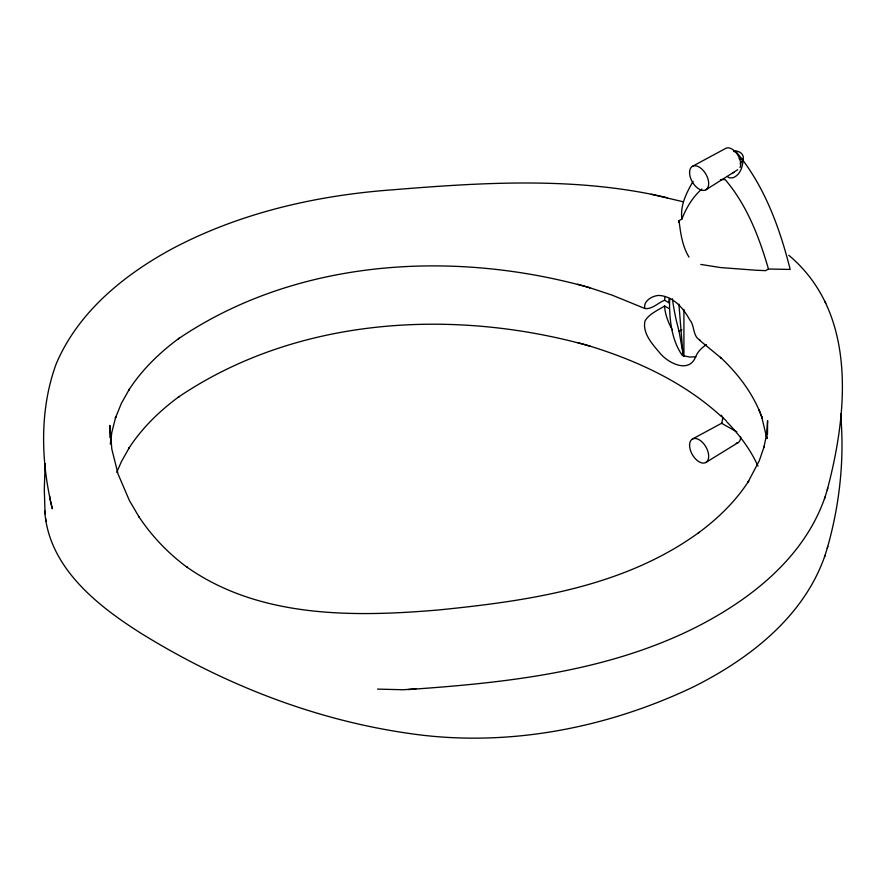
<?xml version="1.0" encoding="UTF-8"?>
<svg xmlns="http://www.w3.org/2000/svg" width="886" height="886" viewBox="0 0 886 886"><rect width="100%" height="100%" fill="white"/><g stroke="black" fill="none" stroke-linecap="round" stroke-linejoin="round"><path stroke-width="1.33" d="M767.497 434.251L767.597 420.64L766.578 435.624L766.888 432.866L763.843 447.707L764.363 445.979L759.313 460.642L748.039 482.084L748.759 480.943C735.568 501.443 717.793 518.642 698.234 533.029L699.043 532.42C623.822 587.185 528.942 600.874 438.714 609.945C353.724 617.199 259.365 618.251 186.647 566.918L187.422 567.516C168.296 553.484 151.683 536.063 138.604 516.261M700.006 339.936C692.63 336.868 694.768 325.162 689.729 319.846C683.627 308.594 673.991 297.153 660.491 295.547C653.779 294.584 642.35 301.03 645.008 308.605C652.251 309.38 658.287 302.68 664.611 300.232L669.24 302.934L669.462 299.169M669.24 302.934L669.406 298.405M695.898 356.836L689.585 357.003L682.43 355.585C671.034 339.493 669.196 317.742 669.617 298.538M45.175 463.677L44.3 489.316L45.075 513.858M740.63 158.295L742.944 159.635C742.933 166.756 740.109 175.206 732.833 177.809L729.51 177.853L727.76 176.934M110.307 444.063L111.813 432.457L115.856 416.52L115.346 418.236L121.382 403.351L129.389 389.131L128.669 390.283C141.86 369.783 159.635 352.584 179.194 338.197L178.385 338.806C297.364 258.225 454.418 249.575 589.976 287.784L577.473 284.196M664.611 300.232L664.888 297.12M44.721 467.631L45.075 464.652M736.809 431.825L721.725 423.364L722.832 417.649L726.465 421.038M827.225 490.002C847.78 412.234 857.504 312.946 788.784 255.268M827.225 548.334C839.695 504.721 844.646 459.125 840.615 413.884M408.014 689.563C504.909 682.873 604.562 672.297 692.852 628.827C749.102 600.841 804.089 558.357 825.087 496.891M44.721 510.879C48.52 567.195 96.995 605.515 141.151 633.379C222.364 683.671 313.245 719.598 408.014 733.276C504.798 747.873 604.939 728.968 692.852 687.148C749.102 659.162 804.089 616.678 825.087 555.212M824.512 498.785L827.812 488.097M824.512 557.106L827.812 546.418M116.73 472.349L121.382 461.672L129.389 447.463L128.669 448.604C141.86 428.104 159.635 410.905 179.194 396.518L178.385 397.127C297.364 316.557 454.418 307.896 589.976 346.105L577.473 342.517M678.41 222.242L679.053 220.669L681.888 219.041C686.296 207.789 692.697 197.024 701.856 189.017M739.987 167.576L740.386 166.701A12.437 7.177 60 0 0 736.288 152.913A12.437 7.177 60 0 0 725.678 148.405L692.376 166.38M721.725 423.364L722.334 423.309M693.085 181.375C686.428 192.838 680.027 205.43 681.888 219.041M740.109 163.91L743.232 158.937A11.618 8.14 -14 0 0 733.508 150.786M705.887 189.792L737.706 169.747M706.485 344.654C701.535 347.799 697.16 352.251 695.211 357.878C688.068 373.294 668.531 362.961 660.602 353.891C653.148 344.931 642.095 333.634 645.008 320.898C649.36 313.655 657.822 310.399 664.611 305.98L669.24 308.616M705.887 462.47L738.116 442.612M683.294 354.976L679.053 331.397L681.888 329.758M733.63 151.572L735.989 151.584C764.175 185.03 779.647 227.48 790.19 269.444L768.461 269.023L765.626 270.651L755.559 270.208L720.528 267.561L700.782 264.438M692.376 439.057L721.835 423.154M732.622 173.014L734.394 172.227M415.955 688.821L403.473 689.751L377.569 689.109M720.418 179.559L725.18 179.581C746.92 205.031 759.213 237.215 768.461 269.023M739.101 158.827L742.933 159.657M651.276 194.267L683.327 201.798M667.468 197.755L666.427 197.523C576.686 176.558 483.723 182.35 392.708 189.803C316.8 195.319 240.737 212.618 173.091 248.29C124.45 274.45 78.278 311.794 56.228 363.792C39.283 409.83 40.867 461.661 52.34 508.819L50.436 501.243M589.223 287.573L612.016 295.104L644.155 308.206M589.223 345.894C637.211 360.635 684.258 382.353 721.514 416.653M699.32 340.058L721.514 358.321L720.407 357.291C738.603 374.291 754.097 394.835 762.314 418.535L761.672 416.774L766.933 438.614M726.93 421.969C739.511 434.915 750.564 449.601 757.973 466.136M722.832 417.649L723.452 418.569M139.29 517.369L129.389 500.501L118.115 474.187L111.813 449.102L109.842 425.358L109.919 437.529M688.998 257.106C682.32 246.186 680.548 233.14 679.053 220.669M721.304 415.157L722.588 417.306M824.888 301.506L825.752 303.389M762.314 418.535L758.925 409.598L759.59 411.37M679.053 331.397L676.317 320.488A199.106 114.958 60 0 1 672.396 298.737M49.583 495.883L50.159 500.069M766.811 437.684L766.589 435.823L766.844 438.282M45.629 518.41L45.983 521.378M678.909 304.086L683.028 355.065M664.611 305.98L664.888 309.424A38.607 22.294 60 0 0 672.363 329.88M683.914 309.38L683.914 356.405M740.685 436.92A12.437 7.177 60 0 1 736.288 443.177M689.574 172.571A13.511 7.808 60 0 0 703.905 190.401A13.511 7.808 60 0 0 703.905 171.286A13.511 7.808 60 0 0 689.574 172.571M689.574 445.248A13.511 7.808 60 0 0 703.905 463.079A13.511 7.808 60 0 0 703.905 443.964A13.511 7.808 60 0 0 689.574 445.248"/></g></svg>
